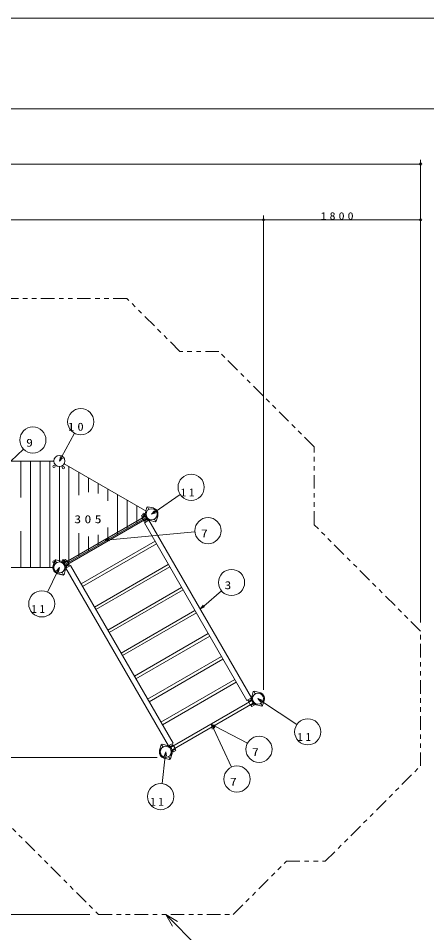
# Model space of a CAD drawing. Units: millimetres on the paper. Extents: x 0 to 420, y -594 to 297.
# Drawn here: x 178.8 to 269.2, y 94.7 to 297 of the extents above; entities that cross this region are included whole.
import ezdxf
from ezdxf.enums import TextEntityAlignment as Align

# ---------------------------------------------------------------- set-up
doc = ezdxf.new("R2010")
doc.units = ezdxf.units.MM
doc.linetypes.add('USER3', pattern=[8, 3, -1, 1, -1, 1, -1])
for name, color, linetype, lineweight in [('0_2', 7, 'Continuous', 13), ('2D', 7, 'Continuous', 13), ('2D_DIMENSION', 7, 'Continuous', 13), ('2D_OUTLINE', 7, 'USER3', 13), ('AM_5', 7, 'Continuous', 13), ('FMT', 7, 'Continuous', 13), ('TEXT', 7, 'Continuous', 13)]:
    doc.layers.add(name, color=color, linetype=linetype, lineweight=lineweight)
doc.styles.add('ＭＳ ゴシック', font='')
doc.styles.get('ＭＳ ゴシック').set_extended_font_data('MS Gothic')

msp = doc.modelspace()

# ---------------------------------------------------------------- linework, layer by layer
at = {"layer": '0_2'}
for p, q in [((0, 297), (420, 297)), ((267.849, 264.749), (267.366, 264.749)), ((233.085, 252.403), (232.602, 252.403)), ((233.087, 252.402), (233.57, 252.402)), ((267.849, 252.402), (267.366, 252.402))]:
    msp.add_line(p, q, dxfattribs=at)
for centre in [(267.849, 264.749), (233.085, 252.403), (233.087, 252.402), (267.849, 252.402)]:
    msp.add_circle(centre, 0.241, dxfattribs=at)
at = {"layer": '2D'}
for p, q in [((165.599, 199.055), (186.693, 199.055)), ((179.359, 190.988), (179.359, 199.055)), ((181.507, 175.508), (181.507, 199.055)), ((183.655, 175.508), (183.655, 199.055)), ((185.802, 175.508), (185.802, 199.042)), ((207.249, 187.895), (188.981, 198.442)), ((187.919, 197.829), (187.919, 176.734)), ((187.919, 197.829), (187.919, 176.734)), ((187.919, 197.338), (187.919, 177.225)), ((190.036, 176.73), (190.036, 197.815)), ((192.184, 191.483), (192.184, 196.575)), ((194.331, 192.172), (194.331, 195.335)), ((196.479, 191.86), (196.479, 194.095)), ((198.627, 190.244), (198.627, 192.855)), ((200.774, 182.93), (200.774, 191.615)), ((202.922, 184.17), (202.922, 190.375)), ((205.07, 185.41), (205.07, 189.135)), ((207.278, 188.827), (206.943, 187.683)), ((206.943, 187.682), (207.278, 188.827)), ((207.49, 188.949), (207.278, 188.827)), ((207.278, 188.827), (207.49, 188.949)), ((207.384, 188.888), (207.698, 188.344)), ((208.648, 188.667), (207.49, 188.949)), ((207.49, 188.949), (208.648, 188.667)), ((206.946, 186.872), (188.943, 176.478)), ((188.981, 176.121), (207.249, 186.668)), ((207.274, 186.304), (189.271, 175.91)), ((206.646, 187.303), (206.09, 186.982)), ((206.09, 186.982), (206.272, 186.667)), ((206.907, 187.037), (206.19, 186.623)), ((206.19, 186.623), (206.681, 185.773)), ((206.272, 186.667), (206.828, 186.987)), ((206.828, 186.987), (206.646, 187.303)), ((206.681, 185.773), (207.398, 186.187)), ((207.319, 186.138), (206.763, 185.817)), ((207.501, 185.822), (207.319, 186.138)), ((209.239, 185.675), (208.925, 186.219)), ((209.345, 185.736), (209.68, 186.881)), ((209.68, 186.881), (209.345, 185.736)), ((198.627, 184.319), (198.627, 181.708)), ((206.721, 185.372), (207.73, 185.955)), ((229.409, 146.069), (206.721, 185.372)), ((206.763, 185.817), (206.945, 185.501)), ((206.945, 185.501), (207.501, 185.822)), ((207.73, 185.955), (230.418, 146.652)), ((207.975, 185.896), (209.133, 185.614)), ((209.133, 185.614), (207.975, 185.896)), ((209.133, 185.614), (209.345, 185.736)), ((209.345, 185.736), (209.133, 185.614)), ((179.359, 183.575), (179.359, 175.508)), ((192.184, 183.081), (192.184, 177.988)), ((194.331, 182.391), (194.331, 179.228)), ((196.479, 182.703), (196.479, 180.468)), ((209.074, 181.296), (192.72, 171.858)), ((193.041, 171.302), (209.395, 180.74)), ((186.872, 177.045), (186.538, 175.901)), ((186.549, 175.912), (186.884, 177.056)), ((187.085, 177.168), (186.872, 177.045)), ((186.884, 177.056), (187.096, 177.179)), ((186.99, 177.118), (187.304, 176.573)), ((188.243, 176.886), (187.085, 177.168)), ((187.096, 177.179), (188.254, 176.897)), ((188.732, 176.964), (189.287, 177.285)), ((188.914, 176.649), (188.732, 176.964)), ((188.831, 176.605), (189.548, 177.019)), ((189.47, 176.97), (188.914, 176.649)), ((189.287, 177.285), (189.47, 176.97)), ((190.039, 176.17), (189.322, 175.756)), ((189.404, 175.799), (189.96, 176.12)), ((189.548, 177.019), (190.039, 176.17)), ((189.96, 176.12), (190.142, 175.805)), ((212.017, 176.198), (195.663, 166.76)), ((186.693, 175.508), (165.599, 175.508)), ((187.569, 174.115), (188.727, 173.833)), ((188.739, 173.843), (187.58, 174.126)), ((188.845, 173.905), (188.531, 174.449)), ((188.939, 173.955), (189.274, 175.099)), ((189.285, 175.11), (188.951, 173.966)), ((190.366, 175.934), (189.357, 175.351)), ((189.357, 175.351), (212.05, 136.052)), ((189.586, 175.484), (189.404, 175.799)), ((190.142, 175.805), (189.586, 175.484)), ((213.06, 136.634), (190.366, 175.934)), ((195.984, 166.204), (212.338, 175.642)), ((188.727, 173.833), (188.939, 173.955)), ((188.951, 173.966), (188.739, 173.843)), ((214.961, 171.1), (198.606, 161.662)), ((215.282, 170.544), (198.927, 161.106)), ((201.55, 156.564), (217.904, 166.002)), ((201.874, 156.003), (218.228, 165.441)), ((220.852, 160.895), (204.498, 151.457)), ((221.173, 160.34), (204.819, 150.902)), ((207.441, 146.359), (223.796, 155.797)), ((224.117, 155.242), (207.762, 145.804)), ((210.385, 141.261), (226.739, 150.699)), ((227.06, 150.144), (210.706, 140.706)), ((230.49, 146.898), (230.825, 148.042)), ((230.49, 146.898), (230.825, 148.042)), ((230.492, 146.895), (230.827, 148.039)), ((230.825, 148.042), (231.037, 148.165)), ((230.825, 148.042), (231.037, 148.165)), ((230.827, 148.039), (231.039, 148.161)), ((230.933, 148.1), (231.247, 147.556)), ((231.037, 148.165), (232.195, 147.882)), ((231.037, 148.165), (232.195, 147.882)), ((231.039, 148.161), (232.197, 147.879)), ((230.493, 146.088), (212.49, 135.694)), ((230.493, 146.088), (212.49, 135.694)), ((230.418, 146.652), (229.409, 146.069)), ((229.637, 146.197), (230.193, 146.518)), ((229.82, 145.882), (229.637, 146.197)), ((229.739, 145.835), (230.456, 146.249)), ((230.229, 144.986), (229.739, 145.835)), ((230.375, 146.203), (229.82, 145.882)), ((230.193, 146.518), (230.375, 146.203)), ((233.227, 146.096), (232.892, 144.952)), ((233.227, 146.096), (232.892, 144.952)), ((233.229, 146.093), (232.894, 144.949)), ((230.821, 145.519), (212.819, 135.125)), ((230.821, 145.519), (212.819, 135.125)), ((230.946, 145.4), (230.229, 144.986)), ((230.31, 145.032), (230.866, 145.353)), ((230.492, 144.717), (230.31, 145.032)), ((231.048, 145.038), (230.492, 144.717)), ((230.866, 145.353), (231.048, 145.038)), ((232.68, 144.829), (231.522, 145.112)), ((232.68, 144.829), (231.522, 145.112)), ((232.682, 144.826), (231.524, 145.108)), ((232.788, 144.887), (232.474, 145.432)), ((232.892, 144.952), (232.68, 144.829)), ((232.892, 144.952), (232.68, 144.829)), ((232.894, 144.949), (232.682, 144.826)), ((210.419, 136.261), (210.085, 135.116)), ((210.419, 136.261), (210.085, 135.116)), ((210.433, 136.268), (210.098, 135.124)), ((210.632, 136.383), (210.419, 136.261)), ((210.632, 136.383), (210.419, 136.261)), ((210.645, 136.391), (210.433, 136.268)), ((210.539, 136.33), (210.853, 135.785)), ((211.79, 136.101), (210.632, 136.383)), ((211.79, 136.101), (210.632, 136.383)), ((211.803, 136.109), (210.645, 136.391)), ((212.05, 136.052), (213.06, 136.634)), ((212.834, 136.5), (212.279, 136.179)), ((212.279, 136.179), (212.461, 135.864)), ((213.097, 136.231), (212.38, 135.817)), ((212.461, 135.864), (213.017, 136.185)), ((213.017, 136.185), (212.834, 136.5)), ((213.588, 135.382), (213.097, 136.231)), ((212.394, 133.117), (212.079, 133.661)), ((212.487, 133.17), (212.821, 134.315)), ((212.487, 133.17), (212.821, 134.315)), ((212.5, 133.178), (212.834, 134.322)), ((212.871, 134.968), (213.588, 135.382)), ((213.507, 135.335), (212.951, 135.014)), ((212.951, 135.014), (213.133, 134.699)), ((213.133, 134.699), (213.689, 135.02)), ((213.689, 135.02), (213.507, 135.335)), ((211.116, 133.33), (212.274, 133.048)), ((211.116, 133.33), (212.274, 133.048)), ((211.129, 133.338), (212.287, 133.056)), ((212.274, 133.048), (212.487, 133.17)), ((212.274, 133.048), (212.487, 133.17)), ((212.287, 133.056), (212.5, 133.178))]:
    msp.add_line(p, q, dxfattribs=at)
for centre, radius in [((187.919, 199.055), 1.226), ((187.919, 199.055), 1.226), ((187.919, 199.055), 1.226), ((186.705, 197.841), 0.245), ((188.773, 197.576), 0.245), ((208.312, 187.282), 1.226), ((208.312, 187.282), 1.226), ((208.312, 187.282), 1.226), ((208.312, 187.282), 1.226), ((206.604, 187.282), 0.245), ((186.705, 176.722), 0.245), ((187.906, 175.5), 1.226), ((187.917, 175.511), 1.226), ((187.919, 175.508), 1.226), ((187.919, 175.508), 1.226), ((187.919, 175.508), 1.226), ((188.773, 176.987), 0.245), ((231.859, 146.497), 1.226), ((231.859, 146.497), 1.226), ((231.859, 146.497), 1.226), ((231.86, 146.494), 1.226), ((211.453, 134.716), 1.226), ((211.453, 134.716), 1.226), ((211.466, 134.723), 1.226), ((211.466, 134.723), 1.226)]:
    msp.add_circle(centre, radius, dxfattribs=at)
for centre, start, end in [((208.312, 187.282), 343.66867, 76.33133), ((208.312, 187.282), 343.66867, 76.33133), ((208.312, 187.282), 163.66317, 189.874), ((208.312, 187.282), 163.66867, 256.33133), ((208.312, 187.282), 230.126, 256.33683), ((187.906, 175.5), 343.66867, 76.33133), ((187.917, 175.511), 50.126, 76.33683), ((187.906, 175.5), 163.66867, 256.33133), ((187.917, 175.511), 163.66867, 256.33133), ((187.917, 175.511), 343.66317, 9.874), ((231.859, 146.497), 343.66867, 76.33133), ((231.859, 146.497), 343.66867, 76.33133), ((231.86, 146.494), 343.66867, 76.33133), ((231.859, 146.497), 163.66867, 256.33133), ((231.859, 146.497), 163.66867, 256.33133), ((231.86, 146.494), 163.66317, 189.874), ((231.86, 146.494), 230.126, 256.33683), ((211.453, 134.716), 343.66867, 76.33133), ((211.453, 134.716), 343.66867, 76.33133), ((211.466, 134.723), 50.126, 76.33683), ((211.453, 134.716), 163.66867, 256.33133), ((211.453, 134.716), 163.66867, 256.33133), ((211.466, 134.723), 163.66867, 256.33133), ((211.466, 134.723), 343.66317, 9.874)]:
    msp.add_arc(centre, 1.426, start, end, dxfattribs=at)
at = {"layer": '2D_DIMENSION'}
for p, q in [((267.849, 163.336), (267.849, 265.715)), ((37.962, 264.749), (267.366, 264.749)), ((233.085, 148.428), (233.085, 253.368)), ((233.087, 148.425), (233.087, 253.368)), ((267.849, 163.336), (267.849, 253.368)), ((76.589, 252.403), (232.602, 252.403)), ((233.57, 252.402), (267.366, 252.402)), ((209.535, 133.497), (51.995, 133.497)), ((209.522, 133.489), (51.997, 133.489)), ((194.627, 98.733), (32.635, 98.733)), ((194.627, 98.733), (51.997, 98.733)), ((211.466, 98.733), (213.505, 96.674)), ((211.466, 98.733), (214.056, 97.22)), ((212.953, 96.128), (211.466, 98.733)), ((213.505, 96.674), (219.912, 90.205))]:
    msp.add_line(p, q, dxfattribs=at)
at = {"layer": '2D_OUTLINE'}
for p, q in [((202.827, 235.046), (156.094, 235.046)), ((214.601, 223.272), (202.827, 235.046)), ((223.219, 223.272), (214.601, 223.272)), ((244.302, 202.189), (223.219, 223.272)), ((244.302, 184.952), (244.302, 202.189)), ((267.849, 161.405), (244.302, 184.952)), ((267.849, 131.589), (267.849, 161.405)), ((246.766, 110.506), (267.849, 131.589)), ((174.726, 120.565), (196.558, 98.733)), ((226.374, 98.733), (238.148, 110.506)), ((238.148, 110.506), (246.766, 110.506)), ((196.558, 98.733), (226.374, 98.733))]:
    msp.add_line(p, q, dxfattribs=at)
at = {"layer": 'AM_5'}
for p, q in [((191.255, 205.205), (188.38, 199.904)), ((179.944, 201.702), (165.266, 187.699)), ((188.152, 200.027), (187.919, 199.055)), ((188.38, 199.904), (187.919, 199.055)), ((187.919, 199.055), (188.607, 199.781)), ((214.676, 191.619), (209.11, 187.825)), ((208.964, 188.039), (208.312, 187.282)), ((209.11, 187.825), (208.312, 187.282)), ((208.312, 187.282), (209.255, 187.612)), ((217.916, 183.381), (198.989, 181.625)), ((198.965, 181.882), (198.027, 181.536)), ((198.989, 181.625), (198.027, 181.536)), ((198.027, 181.536), (199.013, 181.367)), ((185.28, 170.069), (187.498, 174.639)), ((187.919, 175.508), (187.265, 174.752)), ((187.498, 174.639), (187.919, 175.508)), ((187.73, 174.526), (187.919, 175.508)), ((223.801, 170.306), (219.869, 166.967)), ((219.702, 167.164), (219.133, 166.341)), ((219.869, 166.967), (219.133, 166.341)), ((219.133, 166.341), (220.037, 166.769)), ((231.859, 146.497), (232.518, 145.746)), ((232.805, 146.176), (231.859, 146.497)), ((232.662, 145.961), (231.859, 146.497)), ((240.464, 140.755), (232.662, 145.961)), ((221.574, 140.751), (222.312, 140.076)), ((222.551, 140.535), (221.574, 140.751)), ((222.431, 140.305), (221.574, 140.751)), ((221.574, 140.751), (221.749, 139.766)), ((222.218, 139.986), (221.574, 140.751)), ((221.984, 139.876), (221.574, 140.751)), ((225.982, 131.327), (221.984, 139.876)), ((229.53, 136.613), (222.431, 140.305)), ((210.656, 127.698), (211.356, 133.764)), ((211.466, 134.723), (211.099, 133.794)), ((211.356, 133.764), (211.466, 134.723)), ((211.613, 133.734), (211.466, 134.723))]:
    msp.add_line(p, q, dxfattribs=at)
for centre in [(192.636, 207.751), (182.04, 203.702), (217.07, 193.25), (220.801, 183.649), (226.009, 172.182), (184.015, 167.462), (242.874, 139.146), (232.1, 135.276), (227.21, 128.703), (210.324, 124.82)]:
    msp.add_circle(centre, 2.897, dxfattribs=at)
at = {"layer": 'FMT'}
msp.add_line((28, 277), (403, 277), dxfattribs=at)

# ---------------------------------------------------------------- texts
at = {"layer": '2D_DIMENSION', "insert": (245.709, 252.434), "char_height": 1.628, "attachment_point": 7, "style": 'ＭＳ ゴシック'}
msp.add_mtext('\\T1.5;\\W1.2;1800', dxfattribs=at)
at = {"layer": 'AM_5', "style": 'ＭＳ ゴシック', "width": 1.25}
for s, p in [('9', (180.545, 201.69)), ('7', (219.249, 181.637)), ('3', (224.457, 170.17)), ('7', (230.548, 133.264)), ('7', (225.658, 126.691))]:
    msp.add_text(s, height=1.77, dxfattribs=at).set_placement(p, align=Align.BOTTOM_LEFT)
at = {"layer": 'AM_5', "char_height": 1.77, "attachment_point": 7, "style": 'ＭＳ ゴシック'}
for s, insert in [('\\T1.5;\\W1.15;10', (189.82, 205.739)), ('\\T1.5;11', (214.771, 191.238)), ('\\T1.5;11', (181.716, 165.451)), ('\\T1.5;11', (240.574, 137.135)), ('\\T1.5;11', (208.025, 122.808))]:
    msp.add_mtext(s, dxfattribs=dict(at, insert=insert))
at = {"layer": 'TEXT', "insert": (191.21, 185.27), "char_height": 1.77, "attachment_point": 7, "style": 'ＭＳ ゴシック'}
msp.add_mtext('\\T1.5;\\W1.25;305', dxfattribs=at)

doc.saveas('drawing.dxf')
